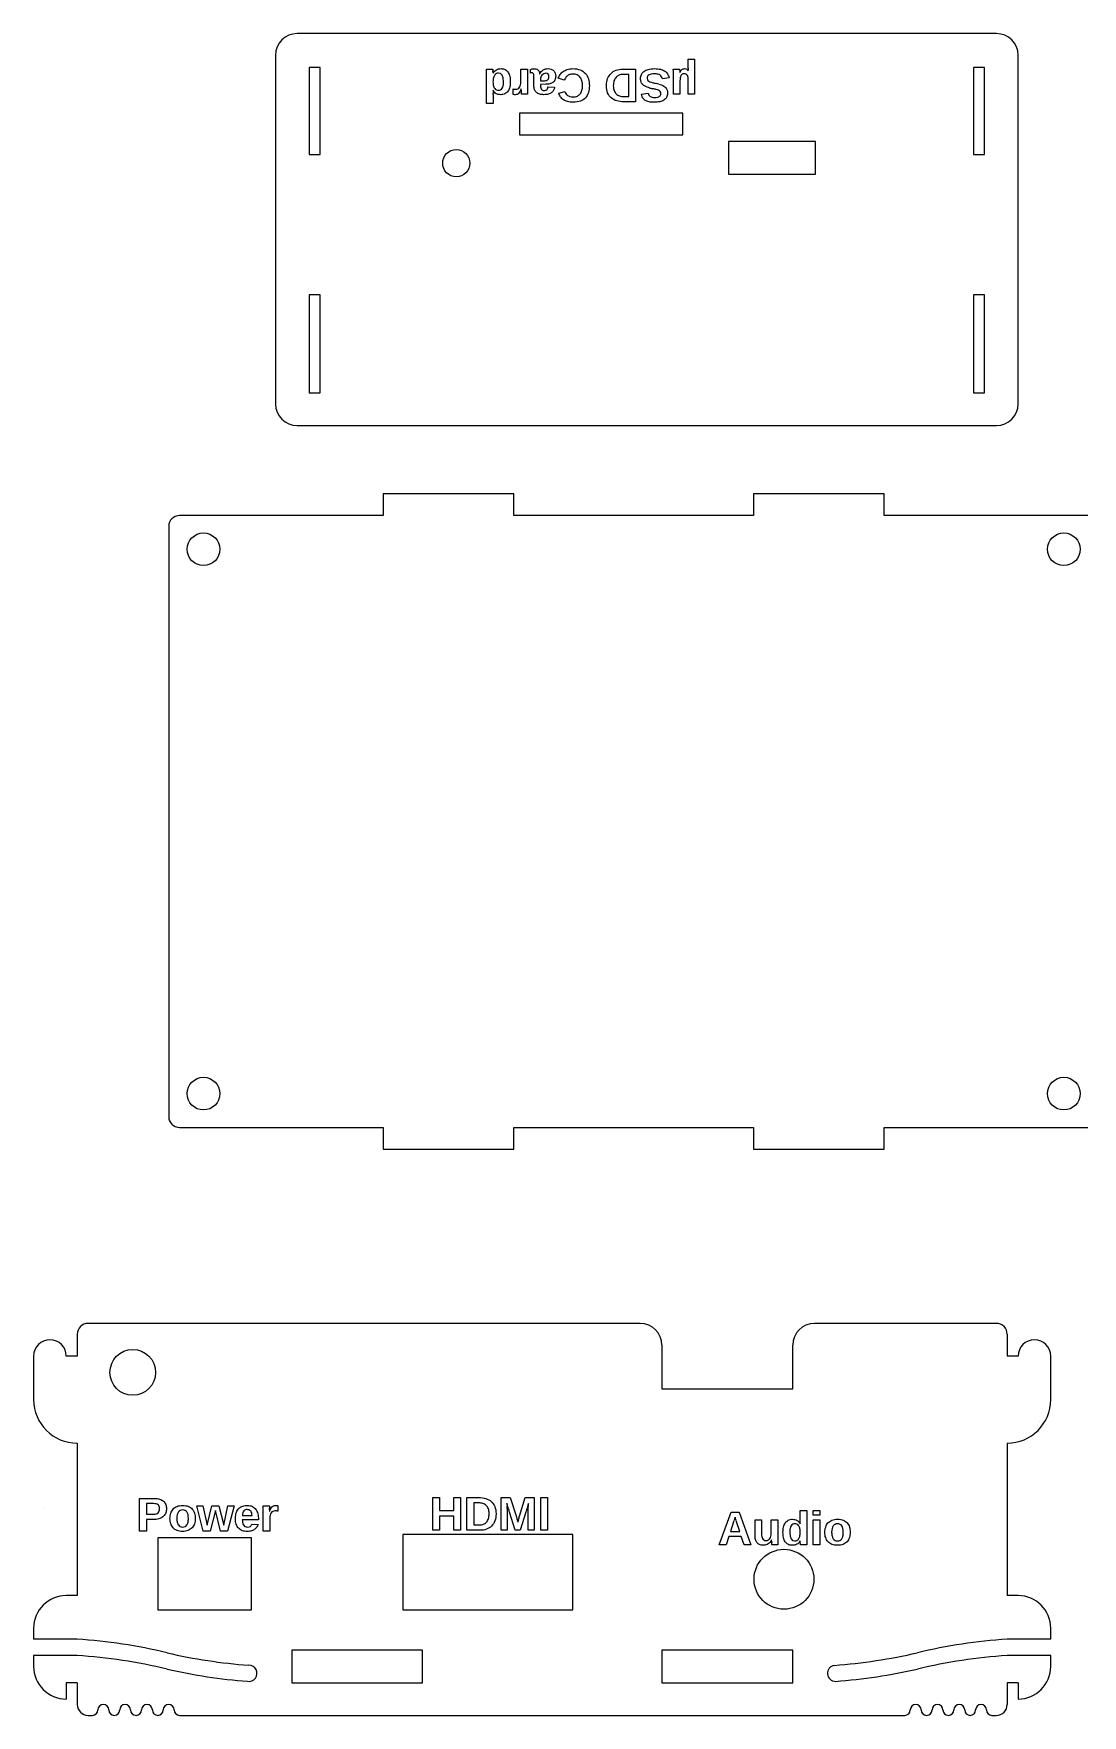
# Model space of a CAD drawing. Header units: millimetres. Extents: x -12 to 182, y -19 to 135.
# Drawn here: x -12 to 84.3, y -19 to 135.5 of the extents above; entities that cross this region are included whole.
import ezdxf

# ---------------------------------------------------------------- set-up
doc = ezdxf.new("R2010")
doc.units = ezdxf.units.MM
doc.layers.get('0').update_dxf_attribs({"true_color": 0xffffff})
doc.layers.add('connector cutout', color=1, linetype='Continuous', true_color=0xff0000)
doc.layers.add('text', color=2, linetype='Continuous', true_color=0xffff00)

msp = doc.modelspace()

# ---------------------------------------------------------------- linework, layer by layer
at = {"lineweight": -3}
for p, q in [((76.41, 135.46), (12.21, 135.46)), ((10.21, 133.46), (10.21, 101.46)), ((78.41, 101.46), (78.41, 133.46)), ((14.31, 132.36), (13.31, 132.36)), ((13.31, 132.36), (13.31, 124.36)), ((14.31, 124.36), (14.31, 132.36)), ((75.31, 132.36), (74.31, 132.36)), ((74.31, 132.36), (74.31, 124.36)), ((75.31, 124.36), (75.31, 132.36)), ((13.31, 124.36), (14.31, 124.36)), ((74.31, 124.36), (75.31, 124.36)), ((14.31, 111.46), (13.31, 111.46)), ((13.31, 111.46), (13.31, 102.46)), ((14.31, 102.46), (14.31, 111.46)), ((75.31, 111.46), (74.31, 111.46)), ((74.31, 111.46), (74.31, 102.46)), ((75.31, 102.46), (75.31, 111.46)), ((13.31, 102.46), (14.31, 102.46)), ((74.31, 102.46), (75.31, 102.46)), ((12.21, 99.46), (76.41, 99.46)), ((32.1, 93.2), (20.1, 93.2)), ((20.1, 93.2), (20.1, 91.2)), ((32.1, 91.2), (32.1, 93.2)), ((66.1, 93.2), (54.1, 93.2)), ((54.1, 93.2), (54.1, 91.2)), ((66.1, 91.2), (66.1, 93.2)), ((20.1, 91.2), (1.4, 91.2)), ((54.1, 91.2), (32.1, 91.2)), ((84.8, 91.2), (66.1, 91.2)), ((0.4, 90.2), (0.4, 36)), ((1.4, 35), (20.1, 35)), ((20.1, 35), (20.1, 33)), ((32.1, 35), (54.1, 35)), ((32.1, 33), (32.1, 35)), ((54.1, 35), (54.1, 33)), ((66.1, 35), (84.8, 35)), ((66.1, 33), (66.1, 35)), ((20.1, 33), (32.1, 33)), ((54.1, 33), (66.1, 33)), ((43.7, 17), (-7, 17)), ((76.4, 17), (59.7, 17)), ((-8, 16), (-8, 14)), ((77.4, 16), (77.4, 14)), ((-12, 14), (-12, 10)), ((-8, 14), (-9, 14)), ((45.7, 15), (45.7, 11)), ((57.7, 11), (57.7, 15)), ((78.4, 14), (77.4, 14)), ((81.4, 10), (81.4, 14)), ((45.7, 11), (57.7, 11)), ((-11, 8), (-11, 8)), ((80.4, 8), (80.4, 8)), ((-8, 6), (-8, -8)), ((77.4, 6), (77.4, -8)), ((-11, 0), (-11, 0)), ((-8, -8), (-9, -8)), ((78.4, -8), (77.4, -8)), ((-12, -11), (-12, -12)), ((-8, -12), (-12, -12)), ((81.4, -12), (77.4, -12)), ((81.4, -12), (81.4, -11)), ((-8, -13.5), (-12, -13.5)), ((-12, -13.5), (-12, -14.5)), ((23.7, -13), (11.7, -13)), ((11.7, -13), (11.7, -16)), ((23.7, -16), (23.7, -13)), ((57.7, -13), (45.7, -13)), ((45.7, -13), (45.7, -16)), ((57.7, -16), (57.7, -13)), ((81.4, -13.5), (77.4, -13.5)), ((81.4, -14.5), (81.4, -13.5)), ((-11, -16), (-11, -16)), ((-9, -16), (-9, -17.5)), ((-8, -16), (-9, -16)), ((-8, -16), (-8, -18)), ((11.7, -16), (23.7, -16)), ((45.7, -16), (57.7, -16)), ((78.4, -16), (77.4, -16)), ((77.4, -16), (77.4, -18)), ((78.4, -16), (78.4, -17.5)), ((-7, -19), (-6.6, -19)), ((76, -19), (76.4, -19)), ((77.4, -19), (77.4, -19))]:
    msp.add_line(p, q, dxfattribs=at)
msp.add_line((1.4, -19), (68, -19))
msp.add_circle((-2.9, 12.5), 2.1)
for centre, radius, start, end in [((12.21, 133.46), 2, 90, 180), ((76.41, 133.46), 2, 0, 90), ((12.21, 101.46), 2, 180, 270), ((76.41, 101.46), 2, 270, 0), ((1.4, 90.2), 1, 90, 180), ((1.4, 36), 1, 180, 270), ((-7, 16), 1, 90, 180), ((76.4, 16), 1, 0, 90), ((79.9, 14), 1.5, 0, 180), ((77.4, 10), 4, 270, 0), ((-9, -11), 3, 90, 180), ((78.4, -11), 3, 0, 90), ((-11.34, -61.89), 50, 76.5979, 86.1708), ((80.74, -61.89), 50, 93.8292, 103.4021), ((-11.34, -63.39), 50, 76.5979, 86.1708), ((11.53, 35.46), 50, 256.9645, 265.6752), ((57.87, 35.46), 50, 274.1965, 283.0348), ((80.74, -63.39), 50, 93.8292, 103.4021), ((-9, -14.5), 3, 180, 270), ((11.42, 33.99), 50, 257.0936, 265.6751), ((7.76, -15.14), 0.742, 261.3844, 90.0951), ((61.64, -15.14), 0.742, 98.5192, 270), ((57.98, 33.99), 50, 274.1979, 282.9071), ((78.4, -14.5), 3, 270, 0), ((-7, -18), 1, 180, 270), ((76.4, -18), 1, 270, 0)]:
    msp.add_arc(centre, radius, start, end, dxfattribs=at)
for centre, radius, start, end in [((43.7, 15), 2, 0, 90), ((59.7, 15), 2, 90, 180), ((-10.5, 14), 1.5, 0, 180), ((-8, 10), 4, 180, 270), ((-6.6, -18.5), 0.5, 270, 0), ((-5.6, -18.5), 0.5, 0, 180), ((-4.6, -18.5), 0.5, 180, 0), ((-3.6, -18.5), 0.5, 0, 180), ((-2.6, -18.5), 0.5, 180, 0), ((-1.6, -18.5), 0.5, 0, 180), ((-0.6, -18.5), 0.5, 180, 0), ((0.4, -18.5), 0.5, 0, 180), ((1.4, -18.5), 0.5, 180, 270), ((68, -18.5), 0.5, 270, 0), ((69, -18.5), 0.5, 0, 180), ((70, -18.5), 0.5, 180, 0), ((71, -18.5), 0.5, 0, 180), ((72, -18.5), 0.5, 180, 0), ((73, -18.5), 0.5, 0, 180), ((74, -18.5), 0.5, 180, 0), ((75, -18.5), 0.5, 0, 180), ((76, -18.5), 0.5, 180, 270)]:
    msp.add_arc(centre, radius, start, end)
at = {"layer": 'connector cutout'}
for p, q in [((47.61, 128.16), (32.61, 128.16)), ((32.61, 128.16), (32.61, 126.16)), ((47.61, 126.16), (47.61, 128.16)), ((32.61, 126.16), (47.61, 126.16)), ((59.81, 125.56), (51.81, 125.56)), ((51.81, 125.56), (51.81, 122.56)), ((59.81, 122.56), (59.81, 125.56)), ((51.81, 122.56), (59.81, 122.56)), ((8, -2.7), (-0.6, -2.7)), ((-0.6, -2.7), (-0.6, -9.3)), ((8, -9.3), (8, -2.7)), ((37.5, -2.4), (21.9, -2.4)), ((21.9, -2.4), (21.9, -9.3)), ((37.5, -9.3), (37.5, -2.4)), ((-0.6, -9.3), (8, -9.3)), ((21.9, -9.3), (37.5, -9.3))]:
    msp.add_line(p, q, dxfattribs=at)
for centre, radius in [((26.81, 123.56), 1.25), ((3.6, 88.1), 1.5), ((82.6, 88.1), 1.5), ((3.6, 38.1), 1.5), ((82.6, 38.1), 1.5), ((56.9, -6.5), 2.75)]:
    msp.add_circle(centre, radius, dxfattribs=at)
at = {"layer": 'text'}
for p, q in [((48.11, 132.29), (48.11, 133.1)), ((48.11, 133.1), (48.7, 133.1)), ((48.7, 133.1), (48.7, 129.89)), ((29.58, 132.19), (30.15, 132.19)), ((29.59, 129.03), (29.59, 131.69)), ((30.19, 131.82), (30.19, 131.82)), ((32.75, 131.06), (32.75, 132.19)), ((32.75, 132.19), (33.35, 132.19)), ((33.35, 132.19), (33.35, 130.43)), ((33.62, 131.84), (33.62, 132.16)), ((33.94, 130.67), (33.94, 131.51)), ((34.46, 131.78), (34.48, 131.78)), ((36.73, 131.17), (36.18, 131.38)), ((42.06, 132.19), (43.27, 132.19)), ((42.64, 131.71), (42.11, 131.71)), ((42.64, 129.68), (42.64, 131.71)), ((43.27, 132.19), (43.27, 129.19)), ((46.35, 131.41), (45.74, 131.31)), ((46.74, 132.19), (47.31, 132.19)), ((46.76, 129.89), (46.76, 131.68)), ((47.34, 131.89), (47.34, 131.89)), ((48.11, 132.05), (48.11, 132.05)), ((30.19, 130.25), (30.19, 130.25)), ((30.19, 129.88), (30.19, 129.03)), ((32.02, 129.88), (32.02, 130.38)), ((32.77, 130.38), (32.76, 130.38)), ((33.36, 129.89), (32.79, 129.89)), ((34.54, 131.24), (34.54, 131.13)), ((34.54, 131.13), (34.85, 131.13)), ((35.04, 130.81), (34.54, 130.8)), ((34.54, 130.8), (34.54, 130.68)), ((35.22, 130.56), (35.84, 130.53)), ((36.22, 129.98), (36.77, 130.14)), ((43.81, 129.9), (44.42, 129.98)), ((47.35, 129.89), (46.76, 129.89)), ((47.35, 131.12), (47.35, 129.89)), ((48.11, 129.89), (48.11, 131.18)), ((48.7, 129.89), (48.11, 129.89)), ((30.19, 129.03), (29.59, 129.03)), ((43.27, 129.19), (42.18, 129.19)), ((42.2, 129.68), (42.64, 129.68)), ((-2.27, -2.07), (-2.27, 0.93)), ((-2.27, 0.93), (-0.92, 0.93)), ((-0.99, 0.45), (-1.64, 0.45)), ((-1.64, 0.45), (-1.64, -0.53)), ((3.58, -2.07), (2.98, 0.24)), ((2.98, 0.24), (3.55, 0.24)), ((3.55, 0.24), (3.92, -1.52)), ((3.92, -1.52), (4.37, 0.24)), ((4.37, 0.24), (5.01, 0.24)), ((5.01, 0.24), (5.45, -1.52)), ((5.45, -1.52), (5.84, 0.24)), ((6.4, 0.24), (5.79, -2.07)), ((5.84, 0.24), (6.4, 0.24)), ((9.07, 0.24), (9.64, 0.24)), ((10.42, 0.25), (10.42, -0.25)), ((24.65, -2), (24.65, 1)), ((24.65, 1), (25.27, 1)), ((25.27, 1), (25.27, -0.19)), ((26.58, -0.19), (26.58, 1)), ((26.58, 1), (27.21, 1)), ((27.21, 1), (27.21, -2)), ((27.79, -2), (27.79, 1)), ((27.79, 1), (28.87, 1)), ((28.86, 0.51), (28.41, 0.51)), ((28.41, 0.51), (28.41, -1.51)), ((30.93, -2), (30.93, 1)), ((30.93, 1), (31.77, 1)), ((31.77, 1), (32.3, -0.68)), ((32.61, -0.69), (33.14, 1)), ((33.14, 1), (33.97, 1)), ((33.97, 1), (33.97, -2)), ((34.56, -2), (34.56, 1)), ((34.56, 1), (35.18, 1)), ((35.18, 1), (35.18, -2)), ((-1.64, -0.53), (-0.98, -0.53)), ((-0.9, -1.01), (-1.64, -1.01)), ((-1.64, -1.01), (-1.64, -2.07)), ((4.69, -0.19), (4.21, -2.07)), ((5.16, -2.07), (4.69, -0.19)), ((8.64, -1.03), (7.16, -1.03)), ((7.17, -0.65), (8.06, -0.65)), ((8.04, -1.43), (8.61, -1.48)), ((8.64, -1.01), (8.64, -1.03)), ((9.09, -2.07), (9.09, -0.3)), ((9.67, -0.25), (9.68, -0.25)), ((9.69, -0.94), (9.69, -2.07)), ((25.27, -0.19), (26.58, -0.19)), ((26.58, -0.71), (25.27, -0.71)), ((25.27, -0.71), (25.27, -2)), ((26.58, -2), (26.58, -0.71)), ((28.41, -1.51), (28.95, -1.51)), ((31.48, -0.18), (31.48, -2)), ((32.23, -2), (31.69, -0.33)), ((33.21, -0.33), (32.67, -2)), ((33.42, -2), (33.42, -0.18)), ((50.95, -3.34), (52.04, -0.34)), ((52.28, -1.24), (51.98, -2.1)), ((52.04, -0.34), (52.78, -0.34)), ((52.84, -2.1), (52.55, -1.24)), ((52.78, -0.34), (53.87, -3.34)), ((54.25, -2.5), (54.25, -1.04)), ((54.25, -1.04), (54.85, -1.04)), ((54.85, -1.04), (54.85, -2.33)), ((55.74, -2.27), (55.74, -1.04)), ((55.74, -1.04), (56.34, -1.04)), ((56.34, -1.04), (56.34, -2.83)), ((58.39, -1.02), (58.39, -0.18)), ((58.39, -0.18), (58.99, -0.18)), ((58.39, -1.4), (58.39, -1.4)), ((58.99, -0.18), (58.99, -2.84)), ((59.58, -0.62), (59.58, -0.18)), ((59.58, -0.18), (60.18, -0.18)), ((60.18, -0.62), (59.58, -0.62)), ((59.58, -3.34), (59.58, -1.04)), ((59.58, -1.04), (60.18, -1.04)), ((60.18, -0.18), (60.18, -0.62)), ((60.18, -1.04), (60.18, -3.34)), ((-1.64, -2.07), (-2.27, -2.07)), ((4.21, -2.07), (3.58, -2.07)), ((5.79, -2.07), (5.16, -2.07)), ((9.69, -2.07), (9.09, -2.07)), ((25.27, -2), (24.65, -2)), ((27.21, -2), (26.58, -2)), ((29, -2), (27.79, -2)), ((31.48, -2), (30.93, -2)), ((32.67, -2), (32.23, -2)), ((33.97, -2), (33.42, -2)), ((35.18, -2), (34.56, -2)), ((51.84, -2.57), (51.58, -3.34)), ((52.98, -2.57), (51.84, -2.57)), ((51.98, -2.1), (52.84, -2.1)), ((53.25, -3.34), (52.98, -2.57)), ((55.76, -2.88), (55.75, -2.88)), ((58.39, -2.97), (58.38, -2.97)), ((51.58, -3.34), (50.95, -3.34)), ((53.87, -3.34), (53.25, -3.34)), ((56.35, -3.34), (55.78, -3.34)), ((59, -3.34), (58.42, -3.34)), ((60.18, -3.34), (59.58, -3.34))]:
    msp.add_line(p, q, dxfattribs=at)
for centre, radius, start, end in [((27.27, 131.75), 2.92, 3.2884, 5.509), ((29.9, 147.65), 15.93, 283.4983, 283.8521), ((33.94, 131.29), 0.927, 98.5294, 103.8919), ((35.36, 131.68), 11.39, 0.0146, 0.7676), ((54.88, 132.29), 6.77, 179.9947, 180.9953), ((36.43, 130.1), 6.24, 180.0193, 181.0368), ((23.96, 129.87), 6.23, 0.0206, 1.0379), ((32.5, 132.55), 2.22, 257.5268, 260.5807), ((41.81, 130.64), 9.05, 182.3985, 183.3362), ((53.12, 131.29), 20.38, 183.3164, 183.7036), ((47.51, 142.69), 12.57, 256.5921, 257.8947), ((41.67, 115.83), 15.45, 75.9628, 76.9375), ((0.62, -0.51), 9.05, 2.3985, 3.3362), ((70.69, 2.42), 39.28, 182.8355, 183.1901), ((-108.83, -5.38), 140.42, 2.2005, 2.2883), ((22.09, -2.65), 9.87, 15.6779, 16.4761), ((77.63, 12.95), 47.83, 195.6874, 195.8518), ((-12.73, 12.95), 47.83, 344.1482, 344.3126), ((619.21, -156.22), 606.37, 165.02444, 165.05568), ((9.94, -2.42), 2.22, 77.5268, 80.5807), ((107.17, 21.34), 78.53, 195.8515, 195.942), ((116.61, -23.73), 87.11, 164.8935, 165.0386), ((23.42, 1.55), 9.44, 344.1459, 344.7236), ((40.45, -3.1), 8.2, 164.0616, 164.7252), ((43.1, 1.9), 9.7, 341.0973, 342.0328), ((61.72, 1.9), 9.7, 197.9672, 198.9027), ((93.93, -1.28), 38.2, 182.5832, 182.7877)]:
    msp.add_arc(centre, radius, start, end, dxfattribs=at)
for points in [[(29.59, 131.99), (29.58, 132.08), (29.58, 132.15), (29.58, 132.19)], [(29.59, 131.69), (29.59, 131.8), (29.59, 131.9), (29.59, 131.99)], [(30.15, 132.19), (30.16, 132.18), (30.16, 132.16), (30.16, 132.13)], [(30.16, 132.13), (30.17, 132.1), (30.17, 132.07), (30.17, 132.03)], [(30.18, 131.92), (30.19, 131.88), (30.19, 131.85), (30.19, 131.82)], [(30.23, 131.41), (30.2, 131.31), (30.18, 131.18), (30.18, 131.03)], [(30.19, 131.82), (30.26, 131.97), (30.36, 132.08), (30.49, 132.14)], [(30.34, 131.66), (30.29, 131.6), (30.25, 131.52), (30.23, 131.41)], [(30.5, 131.79), (30.44, 131.76), (30.39, 131.72), (30.34, 131.66)], [(30.49, 132.14), (30.61, 132.2), (30.76, 132.24), (30.93, 132.24)], [(30.68, 131.83), (30.62, 131.83), (30.56, 131.82), (30.5, 131.79)], [(31.15, 131.04), (31.15, 131.57), (30.99, 131.83), (30.68, 131.83)], [(30.93, 132.24), (31.08, 132.24), (31.2, 132.21), (31.31, 132.15)], [(31.31, 132.15), (31.41, 132.09), (31.5, 132), (31.57, 131.9)], [(31.57, 131.9), (31.64, 131.79), (31.69, 131.67), (31.72, 131.52)], [(31.72, 131.52), (31.76, 131.37), (31.77, 131.22), (31.77, 131.04)], [(33.75, 131.85), (33.71, 131.85), (33.66, 131.85), (33.62, 131.84)], [(33.85, 131.83), (33.82, 131.85), (33.79, 131.85), (33.75, 131.85)], [(33.8, 132.2), (33.83, 132.21), (33.86, 132.21), (33.89, 132.22)], [(33.91, 131.77), (33.89, 131.79), (33.87, 131.82), (33.85, 131.83)], [(33.89, 132.22), (33.92, 132.22), (33.96, 132.22), (34, 132.22)], [(33.93, 131.66), (33.93, 131.7), (33.92, 131.74), (33.91, 131.77)], [(33.94, 131.51), (33.94, 131.57), (33.94, 131.62), (33.93, 131.66)], [(34, 132.22), (34.15, 132.22), (34.26, 132.18), (34.34, 132.11)], [(34.34, 132.11), (34.41, 132.04), (34.45, 131.93), (34.46, 131.78)], [(34.48, 131.78), (34.56, 131.93), (34.66, 132.04), (34.78, 132.12)], [(34.58, 131.46), (34.55, 131.39), (34.54, 131.32), (34.54, 131.24)], [(34.68, 131.64), (34.63, 131.59), (34.6, 131.53), (34.58, 131.46)], [(34.84, 131.77), (34.77, 131.74), (34.72, 131.69), (34.68, 131.64)], [(34.78, 132.12), (34.91, 132.2), (35.06, 132.24), (35.24, 132.24)], [(35.04, 131.82), (34.97, 131.82), (34.9, 131.8), (34.84, 131.77)], [(35.24, 131.74), (35.19, 131.79), (35.13, 131.82), (35.04, 131.82)], [(35.18, 131.2), (35.22, 131.22), (35.26, 131.26), (35.28, 131.3)], [(35.24, 132.24), (35.35, 132.24), (35.44, 132.22), (35.53, 132.19)], [(35.32, 131.5), (35.32, 131.61), (35.3, 131.69), (35.24, 131.74)], [(35.28, 131.3), (35.31, 131.35), (35.32, 131.42), (35.32, 131.5)], [(35.53, 132.19), (35.62, 132.16), (35.69, 132.12), (35.75, 132.06)], [(35.75, 132.06), (35.82, 132), (35.86, 131.93), (35.9, 131.84)], [(35.94, 131.54), (35.94, 131.41), (35.92, 131.29), (35.87, 131.2)], [(35.9, 131.84), (35.93, 131.75), (35.94, 131.65), (35.94, 131.54)], [(36.18, 131.38), (36.23, 131.49), (36.28, 131.59), (36.35, 131.7)], [(36.35, 131.7), (36.43, 131.8), (36.51, 131.89), (36.62, 131.97)], [(36.62, 131.97), (36.73, 132.05), (36.85, 132.11), (37, 132.16)], [(36.83, 131.38), (36.79, 131.31), (36.76, 131.24), (36.73, 131.17)], [(36.99, 131.56), (36.93, 131.51), (36.87, 131.45), (36.83, 131.38)], [(37.21, 131.69), (37.13, 131.66), (37.05, 131.62), (36.99, 131.56)], [(37, 132.16), (37.15, 132.21), (37.32, 132.24), (37.52, 132.24)], [(37.52, 131.74), (37.4, 131.74), (37.3, 131.73), (37.21, 131.69)], [(37.52, 132.24), (37.78, 132.24), (38, 132.2), (38.19, 132.12)], [(37.92, 131.66), (37.81, 131.72), (37.68, 131.74), (37.52, 131.74)], [(38.19, 131.44), (38.12, 131.54), (38.03, 131.61), (37.92, 131.66)], [(38.19, 132.12), (38.38, 132.04), (38.54, 131.94), (38.67, 131.8)], [(38.35, 131.11), (38.32, 131.24), (38.27, 131.35), (38.19, 131.44)], [(38.67, 131.8), (38.79, 131.66), (38.88, 131.49), (38.94, 131.3)], [(38.94, 131.3), (39, 131.11), (39.03, 130.91), (39.03, 130.68)], [(40.59, 130.67), (40.59, 130.92), (40.63, 131.14), (40.71, 131.33)], [(40.71, 131.33), (40.78, 131.52), (40.89, 131.68), (41.02, 131.81)], [(41.02, 131.81), (41.15, 131.93), (41.3, 132.03), (41.48, 132.1)], [(41.48, 131.45), (41.4, 131.36), (41.34, 131.25), (41.29, 131.12)], [(41.48, 132.1), (41.66, 132.16), (41.85, 132.19), (42.06, 132.19)], [(41.76, 131.64), (41.65, 131.6), (41.56, 131.53), (41.48, 131.45)], [(42.11, 131.71), (41.98, 131.71), (41.87, 131.69), (41.76, 131.64)], [(43.73, 131.33), (43.73, 131.47), (43.76, 131.59), (43.81, 131.7)], [(43.78, 131.03), (43.75, 131.11), (43.73, 131.21), (43.73, 131.33)], [(43.81, 131.7), (43.86, 131.81), (43.93, 131.91), (44.04, 131.99)], [(44.04, 131.99), (44.14, 132.07), (44.28, 132.13), (44.44, 132.17)], [(44.51, 131.67), (44.4, 131.6), (44.34, 131.5), (44.34, 131.37)], [(44.34, 131.37), (44.34, 131.28), (44.37, 131.22), (44.41, 131.16)], [(44.44, 132.17), (44.6, 132.22), (44.8, 132.24), (45.02, 132.24)], [(45, 131.77), (44.79, 131.77), (44.63, 131.73), (44.51, 131.67)], [(45.31, 131.73), (45.23, 131.76), (45.12, 131.77), (45, 131.77)], [(45.02, 132.24), (45.22, 132.24), (45.39, 132.22), (45.55, 132.18)], [(45.53, 131.64), (45.47, 131.68), (45.4, 131.71), (45.31, 131.73)], [(45.66, 131.5), (45.63, 131.55), (45.59, 131.6), (45.53, 131.64)], [(45.55, 132.18), (45.7, 132.15), (45.83, 132.1), (45.94, 132.03)], [(45.74, 131.31), (45.72, 131.38), (45.7, 131.44), (45.66, 131.5)], [(45.94, 132.03), (46.04, 131.96), (46.13, 131.87), (46.2, 131.77)], [(46.2, 131.77), (46.27, 131.66), (46.32, 131.55), (46.35, 131.41)], [(46.74, 132.11), (46.74, 132.15), (46.74, 132.17), (46.74, 132.19)], [(46.75, 131.98), (46.75, 132.03), (46.75, 132.07), (46.74, 132.11)], [(46.76, 131.83), (46.75, 131.88), (46.75, 131.93), (46.75, 131.98)], [(47.31, 132.19), (47.31, 132.16), (47.32, 132.12), (47.33, 132.06)], [(47.33, 132.06), (47.33, 132.01), (47.34, 131.95), (47.34, 131.89)], [(47.34, 131.89), (47.37, 131.96), (47.4, 132.01), (47.43, 132.06)], [(47.37, 131.39), (47.36, 131.31), (47.35, 131.22), (47.35, 131.12)], [(47.44, 131.6), (47.41, 131.54), (47.39, 131.47), (47.37, 131.39)], [(47.43, 132.06), (47.46, 132.11), (47.49, 132.14), (47.53, 132.17)], [(47.55, 131.74), (47.51, 131.7), (47.47, 131.66), (47.44, 131.6)], [(47.53, 132.17), (47.56, 132.19), (47.6, 132.21), (47.64, 132.22)], [(47.73, 131.78), (47.66, 131.78), (47.6, 131.77), (47.55, 131.74)], [(47.64, 132.22), (47.68, 132.23), (47.73, 132.24), (47.77, 132.24)], [(47.92, 131.74), (47.87, 131.77), (47.81, 131.78), (47.73, 131.78)], [(47.77, 132.24), (47.85, 132.24), (47.91, 132.22), (47.97, 132.19)], [(48.03, 131.62), (48, 131.67), (47.96, 131.71), (47.92, 131.74)], [(47.97, 132.19), (48.03, 132.15), (48.07, 132.1), (48.11, 132.05)], [(48.09, 131.43), (48.08, 131.5), (48.06, 131.56), (48.03, 131.62)], [(48.11, 131.18), (48.11, 131.27), (48.1, 131.35), (48.09, 131.43)], [(48.11, 132.05), (48.11, 132.09), (48.11, 132.13), (48.11, 132.17)], [(30.18, 131.03), (30.18, 130.88), (30.2, 130.75), (30.22, 130.65)], [(30.31, 130.07), (30.27, 130.12), (30.22, 130.18), (30.19, 130.25)], [(30.19, 130.25), (30.19, 130.24), (30.19, 130.22), (30.19, 130.19)], [(30.19, 130.19), (30.19, 130.16), (30.19, 130.13), (30.19, 130.1)], [(30.22, 130.65), (30.25, 130.55), (30.29, 130.47), (30.34, 130.41)], [(30.48, 129.94), (30.42, 129.98), (30.36, 130.02), (30.31, 130.07)], [(30.34, 130.41), (30.38, 130.35), (30.44, 130.31), (30.49, 130.29)], [(30.67, 129.87), (30.6, 129.89), (30.54, 129.91), (30.48, 129.94)], [(30.49, 130.29), (30.55, 130.27), (30.61, 130.25), (30.67, 130.25)], [(30.67, 130.25), (30.75, 130.25), (30.82, 130.27), (30.88, 130.3)], [(30.89, 129.85), (30.81, 129.85), (30.74, 129.86), (30.67, 129.87)], [(30.88, 130.3), (30.94, 130.33), (30.99, 130.38), (31.03, 130.44)], [(31.28, 129.94), (31.17, 129.88), (31.04, 129.85), (30.89, 129.85)], [(31.03, 130.44), (31.07, 130.5), (31.1, 130.59), (31.12, 130.68)], [(31.12, 130.68), (31.14, 130.78), (31.15, 130.9), (31.15, 131.04)], [(31.56, 130.19), (31.49, 130.08), (31.4, 130), (31.28, 129.94)], [(31.72, 130.56), (31.69, 130.42), (31.63, 130.29), (31.56, 130.19)], [(31.77, 131.04), (31.77, 130.87), (31.76, 130.71), (31.72, 130.56)], [(32.1, 129.86), (32.07, 129.86), (32.04, 129.87), (32.02, 129.88)], [(32.21, 129.85), (32.17, 129.85), (32.14, 129.85), (32.1, 129.86)], [(32.14, 130.36), (32.18, 130.35), (32.22, 130.35), (32.28, 130.35)], [(32.42, 129.88), (32.36, 129.86), (32.29, 129.85), (32.21, 129.85)], [(32.28, 130.35), (32.43, 130.35), (32.54, 130.41), (32.62, 130.53)], [(32.56, 129.99), (32.52, 129.94), (32.47, 129.91), (32.42, 129.88)], [(32.67, 130.16), (32.64, 130.09), (32.6, 130.04), (32.56, 129.99)], [(32.62, 130.53), (32.71, 130.65), (32.75, 130.83), (32.75, 131.06)], [(32.76, 130.38), (32.73, 130.3), (32.7, 130.22), (32.67, 130.16)], [(32.77, 130.26), (32.77, 130.31), (32.77, 130.35), (32.77, 130.38)], [(32.79, 129.89), (32.79, 129.91), (32.79, 129.94), (32.79, 129.98)], [(33.35, 130.43), (33.35, 130.38), (33.35, 130.33), (33.35, 130.27)], [(33.35, 130.27), (33.35, 130.22), (33.35, 130.17), (33.35, 130.12)], [(33.35, 130.12), (33.36, 130.06), (33.36, 130.02), (33.36, 129.98)], [(33.36, 129.98), (33.36, 129.94), (33.36, 129.91), (33.36, 129.89)], [(34, 130.32), (33.96, 130.42), (33.94, 130.54), (33.94, 130.67)], [(34.18, 130.06), (34.1, 130.13), (34.04, 130.22), (34, 130.32)], [(34.47, 129.9), (34.35, 129.94), (34.26, 129.99), (34.18, 130.06)], [(34.85, 129.85), (34.71, 129.85), (34.58, 129.87), (34.47, 129.9)], [(34.54, 130.68), (34.54, 130.6), (34.55, 130.53), (34.56, 130.47)], [(34.56, 130.47), (34.58, 130.41), (34.6, 130.37), (34.63, 130.33)], [(34.63, 130.33), (34.65, 130.3), (34.69, 130.27), (34.73, 130.26)], [(34.73, 130.26), (34.77, 130.24), (34.82, 130.24), (34.88, 130.24)], [(34.85, 131.13), (34.91, 131.13), (34.97, 131.14), (35.03, 131.15)], [(35.26, 129.9), (35.15, 129.86), (35.01, 129.85), (34.85, 129.85)], [(34.88, 130.24), (34.93, 130.24), (34.97, 130.24), (35.01, 130.25)], [(35.01, 130.25), (35.05, 130.26), (35.08, 130.28), (35.11, 130.3)], [(35.03, 131.15), (35.09, 131.16), (35.14, 131.17), (35.18, 131.2)], [(35.39, 130.85), (35.28, 130.82), (35.16, 130.81), (35.04, 130.81)], [(35.11, 130.3), (35.14, 130.33), (35.16, 130.36), (35.18, 130.4)], [(35.18, 130.4), (35.2, 130.44), (35.21, 130.5), (35.22, 130.56)], [(35.56, 130.04), (35.48, 129.98), (35.38, 129.93), (35.26, 129.9)], [(35.68, 130.97), (35.6, 130.92), (35.5, 130.87), (35.39, 130.85)], [(35.75, 130.26), (35.7, 130.17), (35.64, 130.1), (35.56, 130.04)], [(35.87, 131.2), (35.83, 131.11), (35.76, 131.03), (35.68, 130.97)], [(35.84, 130.53), (35.82, 130.43), (35.79, 130.34), (35.75, 130.26)], [(36.39, 129.65), (36.31, 129.75), (36.26, 129.86), (36.22, 129.98)], [(36.77, 130.14), (36.79, 130.07), (36.82, 130.01), (36.87, 129.95)], [(36.87, 129.95), (36.91, 129.89), (36.96, 129.84), (37.02, 129.79)], [(37.02, 129.79), (37.09, 129.75), (37.16, 129.71), (37.24, 129.68)], [(37.93, 129.72), (38.03, 129.77), (38.12, 129.84), (38.2, 129.93)], [(38.2, 129.93), (38.27, 130.02), (38.32, 130.13), (38.35, 130.25)], [(38.4, 130.68), (38.4, 130.84), (38.38, 130.98), (38.35, 131.11)], [(38.35, 130.25), (38.38, 130.38), (38.4, 130.52), (38.4, 130.68)], [(38.94, 130.05), (38.88, 129.86), (38.79, 129.7), (38.67, 129.56)], [(39.03, 130.68), (39.03, 130.45), (39, 130.23), (38.94, 130.05)], [(40.71, 130.01), (40.63, 130.2), (40.59, 130.42), (40.59, 130.67)], [(41.04, 129.55), (40.9, 129.67), (40.79, 129.82), (40.71, 130.01)], [(41.29, 131.12), (41.25, 130.99), (41.23, 130.84), (41.23, 130.67)], [(41.23, 130.67), (41.23, 130.5), (41.25, 130.35), (41.3, 130.22)], [(41.3, 130.22), (41.35, 130.1), (41.41, 130), (41.5, 129.92)], [(41.5, 129.92), (41.58, 129.83), (41.68, 129.78), (41.8, 129.74)], [(43.9, 130.81), (43.85, 130.87), (43.81, 130.94), (43.78, 131.03)], [(43.93, 129.57), (43.88, 129.66), (43.84, 129.77), (43.81, 129.9)], [(44.09, 130.65), (44.02, 130.69), (43.96, 130.75), (43.9, 130.81)], [(44.33, 130.54), (44.24, 130.57), (44.17, 130.61), (44.09, 130.65)], [(44.59, 130.46), (44.5, 130.49), (44.41, 130.51), (44.33, 130.54)], [(44.41, 131.16), (44.46, 131.11), (44.52, 131.07), (44.59, 131.03)], [(44.42, 129.98), (44.45, 129.85), (44.52, 129.76), (44.61, 129.69)], [(44.59, 131.03), (44.67, 131), (44.76, 130.97), (44.85, 130.95)], [(44.85, 130.95), (44.95, 130.93), (45.05, 130.9), (45.16, 130.88)], [(45.16, 130.33), (45.07, 130.36), (44.98, 130.38), (44.87, 130.4)], [(45.39, 130.25), (45.33, 130.29), (45.25, 130.31), (45.16, 130.33)], [(45.54, 130.13), (45.51, 130.18), (45.46, 130.22), (45.39, 130.25)], [(45.42, 130.82), (45.5, 130.8), (45.58, 130.77), (45.66, 130.74)], [(45.47, 129.7), (45.52, 129.73), (45.55, 129.77), (45.57, 129.81)], [(45.59, 129.95), (45.59, 130.03), (45.58, 130.09), (45.54, 130.13)], [(45.57, 129.81), (45.59, 129.86), (45.59, 129.9), (45.59, 129.95)], [(45.66, 130.74), (45.74, 130.71), (45.81, 130.68), (45.88, 130.64)], [(45.88, 130.64), (45.94, 130.6), (46, 130.55), (46.05, 130.49)], [(46.05, 130.49), (46.1, 130.43), (46.14, 130.35), (46.16, 130.27)], [(46.21, 129.99), (46.21, 129.84), (46.18, 129.71), (46.12, 129.6)], [(46.16, 130.27), (46.19, 130.19), (46.21, 130.1), (46.21, 129.99)], [(36.65, 129.38), (36.54, 129.46), (36.46, 129.55), (36.39, 129.65)], [(37.03, 129.21), (36.89, 129.25), (36.76, 129.31), (36.65, 129.38)], [(37.55, 129.15), (37.35, 129.15), (37.18, 129.17), (37.03, 129.21)], [(37.24, 129.68), (37.33, 129.66), (37.43, 129.64), (37.53, 129.64)], [(37.53, 129.64), (37.69, 129.64), (37.82, 129.67), (37.93, 129.72)], [(38.21, 129.26), (38.02, 129.19), (37.8, 129.15), (37.55, 129.15)], [(38.67, 129.56), (38.55, 129.43), (38.39, 129.33), (38.21, 129.26)], [(41.54, 129.28), (41.35, 129.34), (41.18, 129.43), (41.04, 129.55)], [(42.18, 129.19), (41.95, 129.19), (41.74, 129.22), (41.54, 129.28)], [(41.8, 129.74), (41.92, 129.7), (42.05, 129.68), (42.2, 129.68)], [(44.16, 129.33), (44.06, 129.4), (43.99, 129.48), (43.93, 129.57)], [(44.51, 129.2), (44.37, 129.23), (44.25, 129.27), (44.16, 129.33)], [(45.01, 129.15), (44.82, 129.15), (44.65, 129.16), (44.51, 129.2)], [(44.61, 129.69), (44.71, 129.63), (44.84, 129.59), (45.02, 129.59)], [(45.49, 129.2), (45.34, 129.17), (45.18, 129.15), (45.01, 129.15)], [(45.02, 129.59), (45.13, 129.59), (45.23, 129.6), (45.3, 129.62)], [(45.3, 129.62), (45.37, 129.64), (45.43, 129.67), (45.47, 129.7)], [(45.87, 129.34), (45.76, 129.28), (45.64, 129.23), (45.49, 129.2)], [(46.12, 129.6), (46.06, 129.5), (45.97, 129.41), (45.87, 129.34)], [(-0.58, 0.33), (-0.67, 0.41), (-0.81, 0.45), (-0.99, 0.45)], [(-0.92, 0.93), (-0.73, 0.93), (-0.57, 0.91), (-0.43, 0.86)], [(-0.44, -0.03), (-0.44, 0.13), (-0.48, 0.25), (-0.58, 0.33)], [(-0.43, 0.86), (-0.29, 0.82), (-0.17, 0.75), (-0.08, 0.67)], [(-0.08, 0.67), (0.02, 0.59), (0.08, 0.49), (0.13, 0.37)], [(0.13, 0.37), (0.17, 0.25), (0.2, 0.12), (0.2, -0.02)], [(0.8, -0.06), (0.9, 0.05), (1.02, 0.13), (1.17, 0.19)], [(1.17, 0.19), (1.31, 0.25), (1.49, 0.28), (1.68, 0.28)], [(1.68, 0.28), (1.89, 0.28), (2.07, 0.25), (2.21, 0.19)], [(2.21, 0.19), (2.36, 0.13), (2.48, 0.05), (2.57, -0.06)], [(6.62, -0.35), (6.68, -0.2), (6.76, -0.08), (6.86, 0.02)], [(6.86, 0.02), (6.96, 0.11), (7.08, 0.18), (7.21, 0.22)], [(7.21, 0.22), (7.34, 0.26), (7.48, 0.28), (7.62, 0.28)], [(7.62, 0.28), (7.8, 0.28), (7.96, 0.25), (8.09, 0.19)], [(8.09, 0.19), (8.21, 0.12), (8.32, 0.03), (8.4, -0.08)], [(9.08, 0.15), (9.08, 0.19), (9.07, 0.22), (9.07, 0.24)], [(9.08, 0.01), (9.08, 0.06), (9.08, 0.11), (9.08, 0.15)], [(9.09, -0.15), (9.09, -0.09), (9.09, -0.04), (9.08, 0.01)], [(9.64, 0.24), (9.65, 0.22), (9.65, 0.19), (9.65, 0.15)], [(9.65, 0.15), (9.65, 0.11), (9.66, 0.06), (9.66, 0.01)], [(9.77, -0.03), (9.8, 0.04), (9.83, 0.09), (9.87, 0.14)], [(9.87, 0.14), (9.91, 0.18), (9.96, 0.22), (10.02, 0.24)], [(10.02, 0.24), (10.08, 0.27), (10.15, 0.28), (10.23, 0.28)], [(10.23, 0.28), (10.27, 0.28), (10.3, 0.28), (10.34, 0.27)], [(10.34, 0.27), (10.37, 0.27), (10.4, 0.26), (10.42, 0.25)], [(29.25, 0.46), (29.13, 0.5), (29, 0.51), (28.86, 0.51)], [(28.87, 1), (29.1, 1), (29.32, 0.97), (29.51, 0.91)], [(29.56, 0.28), (29.47, 0.36), (29.37, 0.42), (29.25, 0.46)], [(29.51, 0.91), (29.71, 0.85), (29.88, 0.77), (30.02, 0.64)], [(29.76, -0.03), (29.71, 0.1), (29.64, 0.2), (29.56, 0.28)], [(30.02, 0.64), (30.16, 0.52), (30.27, 0.37), (30.34, 0.18)], [(30.34, 0.18), (30.42, 0), (30.46, -0.22), (30.46, -0.48)], [(31.55, 0.15), (31.52, 0.25), (31.49, 0.36), (31.46, 0.47)], [(31.48, 0.01), (31.48, -0.06), (31.48, -0.13), (31.48, -0.18)], [(33.35, 0.15), (33.34, 0.11), (33.33, 0.07), (33.32, 0.02)], [(33.42, 0.04), (33.42, 0.12), (33.42, 0.19), (33.43, 0.25)], [(33.42, -0.18), (33.42, -0.11), (33.42, -0.03), (33.42, 0.04)], [(33.43, 0.25), (33.43, 0.33), (33.44, 0.4), (33.44, 0.47)], [(-0.98, -0.53), (-0.88, -0.53), (-0.8, -0.51), (-0.74, -0.49)], [(-0.41, -0.93), (-0.55, -0.98), (-0.71, -1.01), (-0.9, -1.01)], [(-0.74, -0.49), (-0.67, -0.47), (-0.61, -0.43), (-0.57, -0.39)], [(-0.57, -0.39), (-0.52, -0.34), (-0.49, -0.29), (-0.47, -0.23)], [(-0.47, -0.23), (-0.45, -0.17), (-0.44, -0.1), (-0.44, -0.03)], [(-0.07, -0.71), (-0.16, -0.8), (-0.27, -0.87), (-0.41, -0.93)], [(0.13, -0.39), (0.09, -0.51), (0.02, -0.62), (-0.07, -0.71)], [(0.2, -0.02), (0.2, -0.14), (0.17, -0.27), (0.13, -0.39)], [(0.52, -0.91), (0.52, -0.74), (0.54, -0.58), (0.59, -0.44)], [(0.59, -1.4), (0.54, -1.25), (0.52, -1.09), (0.52, -0.91)], [(0.59, -0.44), (0.64, -0.29), (0.71, -0.16), (0.8, -0.06)], [(0.81, -1.78), (0.71, -1.67), (0.64, -1.55), (0.59, -1.4)], [(1.29, -0.32), (1.19, -0.44), (1.15, -0.64), (1.15, -0.91)], [(1.15, -0.91), (1.15, -1.05), (1.16, -1.17), (1.18, -1.27)], [(1.18, -1.27), (1.21, -1.37), (1.24, -1.45), (1.29, -1.51)], [(1.69, -0.13), (1.51, -0.13), (1.38, -0.19), (1.29, -0.32)], [(1.29, -1.51), (1.33, -1.58), (1.39, -1.62), (1.45, -1.65)], [(2.08, -0.32), (1.99, -0.19), (1.86, -0.13), (1.69, -0.13)], [(1.9, -1.65), (1.97, -1.62), (2.02, -1.58), (2.07, -1.51)], [(2.07, -1.51), (2.12, -1.45), (2.15, -1.37), (2.18, -1.27)], [(2.21, -0.91), (2.21, -0.64), (2.17, -0.44), (2.08, -0.32)], [(2.18, -1.27), (2.2, -1.17), (2.21, -1.05), (2.21, -0.91)], [(2.77, -1.4), (2.72, -1.54), (2.64, -1.67), (2.55, -1.77)], [(2.57, -0.06), (2.66, -0.16), (2.73, -0.29), (2.78, -0.43)], [(2.84, -0.91), (2.84, -1.09), (2.82, -1.25), (2.77, -1.4)], [(2.78, -0.43), (2.82, -0.58), (2.84, -0.74), (2.84, -0.91)], [(6.53, -0.9), (6.53, -0.68), (6.56, -0.5), (6.62, -0.35)], [(6.61, -1.43), (6.56, -1.28), (6.53, -1.11), (6.53, -0.9)], [(6.82, -1.81), (6.73, -1.71), (6.66, -1.59), (6.61, -1.43)], [(7.16, -1.03), (7.16, -1.13), (7.17, -1.22), (7.19, -1.3)], [(7.21, -0.4), (7.18, -0.47), (7.17, -0.56), (7.17, -0.65)], [(7.19, -1.3), (7.21, -1.38), (7.23, -1.45), (7.27, -1.51)], [(7.3, -0.23), (7.26, -0.27), (7.23, -0.33), (7.21, -0.4)], [(7.27, -1.51), (7.31, -1.57), (7.36, -1.62), (7.42, -1.66)], [(7.44, -0.13), (7.39, -0.15), (7.34, -0.18), (7.3, -0.23)], [(7.61, -0.1), (7.55, -0.1), (7.49, -0.11), (7.44, -0.13)], [(7.93, -0.24), (7.85, -0.14), (7.74, -0.1), (7.61, -0.1)], [(7.9, -1.64), (7.97, -1.6), (8.01, -1.53), (8.04, -1.43)], [(8.06, -0.65), (8.05, -0.47), (8.01, -0.33), (7.93, -0.24)], [(8.4, -0.08), (8.48, -0.19), (8.54, -0.33), (8.58, -0.49)], [(8.61, -1.48), (8.58, -1.55), (8.54, -1.62), (8.5, -1.69)], [(8.58, -0.49), (8.62, -0.65), (8.64, -0.82), (8.64, -1.01)], [(9.09, -0.3), (9.09, -0.25), (9.09, -0.2), (9.09, -0.15)], [(9.67, -0.14), (9.67, -0.18), (9.67, -0.22), (9.67, -0.25)], [(9.68, -0.25), (9.71, -0.17), (9.74, -0.1), (9.77, -0.03)], [(9.81, -0.4), (9.73, -0.52), (9.69, -0.7), (9.69, -0.94)], [(10.16, -0.22), (10.01, -0.22), (9.89, -0.28), (9.81, -0.4)], [(10.3, -0.23), (10.26, -0.22), (10.21, -0.22), (10.16, -0.22)], [(28.95, -1.51), (29.07, -1.51), (29.19, -1.49), (29.3, -1.45)], [(29.3, -1.45), (29.4, -1.4), (29.5, -1.34), (29.58, -1.25)], [(29.58, -1.25), (29.65, -1.16), (29.72, -1.06), (29.76, -0.93)], [(29.83, -0.48), (29.83, -0.3), (29.8, -0.15), (29.76, -0.03)], [(29.76, -0.93), (29.81, -0.8), (29.83, -0.65), (29.83, -0.48)], [(30.35, -1.14), (30.27, -1.33), (30.17, -1.48), (30.04, -1.61)], [(30.46, -0.48), (30.46, -0.73), (30.42, -0.95), (30.35, -1.14)], [(31.69, -0.33), (31.68, -0.3), (31.67, -0.27), (31.66, -0.23)], [(32.3, -0.68), (32.32, -0.72), (32.33, -0.78), (32.35, -0.84)], [(32.35, -0.84), (32.37, -0.9), (32.38, -0.97), (32.4, -1.03)], [(32.4, -1.03), (32.41, -1.09), (32.43, -1.17), (32.45, -1.24)], [(32.56, -0.85), (32.57, -0.82), (32.58, -0.79), (32.59, -0.76)], [(32.59, -0.76), (32.6, -0.73), (32.6, -0.71), (32.61, -0.69)], [(33.24, -0.23), (33.23, -0.27), (33.22, -0.3), (33.21, -0.33)], [(33.28, -0.11), (33.27, -0.15), (33.26, -0.19), (33.24, -0.23)], [(52.37, -0.95), (52.36, -0.99), (52.34, -1.04), (52.33, -1.09)], [(52.4, -0.85), (52.39, -0.88), (52.38, -0.91), (52.37, -0.95)], [(52.41, -0.8), (52.41, -0.81), (52.41, -0.82), (52.4, -0.85)], [(52.43, -0.85), (52.42, -0.82), (52.41, -0.81), (52.41, -0.8)], [(52.46, -0.95), (52.44, -0.91), (52.43, -0.88), (52.43, -0.85)], [(52.5, -1.09), (52.48, -1.04), (52.47, -0.99), (52.46, -0.95)], [(56.86, -1.71), (56.89, -1.56), (56.95, -1.44), (57.02, -1.33)], [(57.02, -1.33), (57.09, -1.23), (57.18, -1.14), (57.29, -1.08)], [(57.29, -1.08), (57.41, -1.02), (57.54, -0.99), (57.69, -0.99)], [(57.7, -1.45), (57.64, -1.48), (57.59, -1.52), (57.55, -1.59)], [(57.69, -0.99), (57.77, -0.99), (57.84, -1), (57.91, -1.02)], [(57.9, -1.4), (57.83, -1.4), (57.76, -1.42), (57.7, -1.45)], [(58.08, -1.44), (58.03, -1.41), (57.97, -1.4), (57.9, -1.4)], [(57.91, -1.02), (57.98, -1.03), (58.04, -1.06), (58.1, -1.09)], [(58.24, -1.56), (58.2, -1.5), (58.14, -1.46), (58.08, -1.44)], [(58.1, -1.09), (58.16, -1.12), (58.22, -1.17), (58.26, -1.22)], [(58.26, -1.22), (58.31, -1.27), (58.35, -1.33), (58.39, -1.4)], [(58.39, -1.13), (58.39, -1.09), (58.39, -1.06), (58.39, -1.02)], [(58.39, -1.24), (58.39, -1.21), (58.39, -1.17), (58.39, -1.13)], [(58.39, -1.34), (58.39, -1.31), (58.39, -1.28), (58.39, -1.24)], [(58.39, -1.4), (58.39, -1.39), (58.39, -1.37), (58.39, -1.34)], [(60.73, -1.71), (60.78, -1.57), (60.85, -1.44), (60.94, -1.33)], [(60.94, -1.33), (61.04, -1.23), (61.16, -1.14), (61.31, -1.08)], [(61.31, -1.08), (61.45, -1.02), (61.63, -0.99), (61.82, -0.99)], [(61.83, -1.41), (61.65, -1.41), (61.52, -1.47), (61.42, -1.59)], [(61.82, -0.99), (62.03, -0.99), (62.2, -1.02), (62.35, -1.08)], [(62.22, -1.59), (62.13, -1.47), (62, -1.41), (61.83, -1.41)], [(62.35, -1.08), (62.5, -1.14), (62.62, -1.23), (62.71, -1.33)], [(62.71, -1.33), (62.8, -1.44), (62.87, -1.56), (62.91, -1.71)], [(1.17, -2.02), (1.03, -1.96), (0.91, -1.88), (0.81, -1.78)], [(1.67, -2.11), (1.48, -2.11), (1.32, -2.08), (1.17, -2.02)], [(1.45, -1.65), (1.52, -1.68), (1.59, -1.7), (1.66, -1.7)], [(1.66, -1.7), (1.75, -1.7), (1.83, -1.68), (1.9, -1.65)], [(2.18, -2.02), (2.03, -2.08), (1.86, -2.11), (1.67, -2.11)], [(2.55, -1.77), (2.45, -1.88), (2.33, -1.96), (2.18, -2.02)], [(7.16, -2.04), (7.03, -1.99), (6.92, -1.91), (6.82, -1.81)], [(7.61, -2.11), (7.45, -2.11), (7.3, -2.08), (7.16, -2.04)], [(7.42, -1.66), (7.48, -1.69), (7.56, -1.71), (7.64, -1.71)], [(8.03, -2.05), (7.91, -2.09), (7.78, -2.11), (7.61, -2.11)], [(7.64, -1.71), (7.75, -1.71), (7.83, -1.69), (7.9, -1.64)], [(8.31, -1.89), (8.24, -1.96), (8.14, -2.01), (8.03, -2.05)], [(8.5, -1.69), (8.45, -1.77), (8.39, -1.83), (8.31, -1.89)], [(29.58, -1.9), (29.4, -1.97), (29.21, -2), (29, -2)], [(30.04, -1.61), (29.91, -1.74), (29.75, -1.84), (29.58, -1.9)], [(54.29, -2.85), (54.26, -2.74), (54.25, -2.63), (54.25, -2.5)], [(54.42, -3.13), (54.36, -3.05), (54.32, -2.96), (54.29, -2.85)], [(54.85, -2.33), (54.85, -2.42), (54.85, -2.5), (54.87, -2.58)], [(54.87, -2.58), (54.88, -2.65), (54.91, -2.71), (54.94, -2.77)], [(54.94, -2.77), (54.97, -2.82), (55.01, -2.86), (55.06, -2.89)], [(55.06, -2.89), (55.12, -2.92), (55.18, -2.94), (55.26, -2.94)], [(55.26, -2.94), (55.33, -2.94), (55.39, -2.92), (55.45, -2.89)], [(55.75, -2.88), (55.67, -3.06), (55.57, -3.19), (55.44, -3.26)], [(55.45, -2.89), (55.51, -2.86), (55.56, -2.81), (55.6, -2.75)], [(55.6, -2.75), (55.65, -2.69), (55.68, -2.62), (55.7, -2.54)], [(55.7, -2.54), (55.73, -2.46), (55.74, -2.37), (55.74, -2.27)], [(55.76, -3), (55.76, -2.95), (55.76, -2.91), (55.76, -2.88)], [(56.34, -2.83), (56.34, -2.87), (56.34, -2.93), (56.34, -2.98)], [(56.34, -2.98), (56.34, -3.03), (56.34, -3.08), (56.34, -3.13)], [(56.81, -2.19), (56.81, -2.02), (56.82, -1.86), (56.86, -1.71)], [(56.86, -2.67), (56.82, -2.52), (56.81, -2.36), (56.81, -2.19)], [(57.01, -3.05), (56.94, -2.94), (56.89, -2.81), (56.86, -2.67)], [(57.27, -3.29), (57.17, -3.23), (57.08, -3.15), (57.01, -3.05)], [(57.46, -1.83), (57.44, -1.93), (57.43, -2.05), (57.43, -2.19)], [(57.43, -2.19), (57.43, -2.71), (57.59, -2.98), (57.9, -2.98)], [(57.55, -1.59), (57.51, -1.65), (57.48, -1.73), (57.46, -1.83)], [(57.9, -2.98), (57.96, -2.98), (58.02, -2.96), (58.08, -2.94)], [(58.08, -2.94), (58.14, -2.91), (58.19, -2.87), (58.24, -2.81)], [(58.38, -2.97), (58.31, -3.12), (58.22, -3.22), (58.09, -3.29)], [(58.35, -1.8), (58.33, -1.7), (58.29, -1.62), (58.24, -1.56)], [(58.24, -2.81), (58.29, -2.75), (58.32, -2.66), (58.35, -2.56)], [(58.4, -2.18), (58.4, -2.02), (58.38, -1.9), (58.35, -1.8)], [(58.35, -2.56), (58.38, -2.46), (58.4, -2.33), (58.4, -2.18)], [(58.39, -3.07), (58.39, -3.03), (58.39, -3), (58.39, -2.97)], [(58.4, -3.18), (58.4, -3.14), (58.4, -3.11), (58.39, -3.07)], [(58.99, -2.84), (58.99, -2.95), (58.99, -3.05), (58.99, -3.14)], [(60.66, -2.19), (60.66, -2.02), (60.68, -1.86), (60.73, -1.71)], [(60.73, -2.67), (60.68, -2.53), (60.66, -2.36), (60.66, -2.19)], [(60.95, -3.05), (60.85, -2.95), (60.78, -2.82), (60.73, -2.67)], [(61.31, -3.3), (61.17, -3.24), (61.05, -3.16), (60.95, -3.05)], [(61.42, -1.59), (61.33, -1.72), (61.28, -1.92), (61.28, -2.19)], [(61.28, -2.19), (61.28, -2.33), (61.3, -2.44), (61.32, -2.54)], [(61.32, -2.54), (61.35, -2.64), (61.38, -2.72), (61.43, -2.79)], [(61.43, -2.79), (61.47, -2.85), (61.53, -2.9), (61.59, -2.93)], [(61.59, -2.93), (61.65, -2.96), (61.72, -2.98), (61.8, -2.98)], [(61.8, -2.98), (61.89, -2.98), (61.97, -2.96), (62.04, -2.93)], [(62.04, -2.93), (62.11, -2.9), (62.16, -2.85), (62.21, -2.79)], [(62.21, -2.79), (62.26, -2.72), (62.29, -2.64), (62.32, -2.54)], [(62.35, -2.19), (62.35, -1.91), (62.31, -1.71), (62.22, -1.59)], [(62.32, -2.54), (62.34, -2.44), (62.35, -2.33), (62.35, -2.19)], [(62.69, -3.05), (62.59, -3.15), (62.47, -3.24), (62.32, -3.3)], [(62.91, -2.67), (62.86, -2.82), (62.78, -2.94), (62.69, -3.05)], [(62.91, -1.71), (62.96, -1.85), (62.98, -2.01), (62.98, -2.19)], [(62.98, -2.19), (62.98, -2.36), (62.95, -2.52), (62.91, -2.67)], [(54.65, -3.32), (54.56, -3.27), (54.48, -3.21), (54.42, -3.13)], [(55.01, -3.38), (54.87, -3.38), (54.75, -3.36), (54.65, -3.32)], [(55.44, -3.26), (55.32, -3.34), (55.18, -3.38), (55.01, -3.38)], [(55.78, -3.26), (55.77, -3.22), (55.77, -3.18), (55.77, -3.13)], [(55.78, -3.34), (55.78, -3.32), (55.78, -3.3), (55.78, -3.26)], [(56.34, -3.13), (56.34, -3.18), (56.35, -3.22), (56.35, -3.26)], [(56.35, -3.26), (56.35, -3.29), (56.35, -3.32), (56.35, -3.34)], [(57.65, -3.38), (57.5, -3.38), (57.38, -3.35), (57.27, -3.29)], [(58.09, -3.29), (57.97, -3.35), (57.82, -3.38), (57.65, -3.38)], [(58.41, -3.28), (58.41, -3.25), (58.41, -3.22), (58.4, -3.18)], [(58.42, -3.34), (58.42, -3.33), (58.42, -3.31), (58.41, -3.28)], [(58.99, -3.14), (59, -3.23), (59, -3.29), (59, -3.34)], [(61.81, -3.38), (61.62, -3.38), (61.46, -3.35), (61.31, -3.3)], [(62.32, -3.3), (62.17, -3.35), (62, -3.38), (61.81, -3.38)]]:
    msp.add_open_spline(points, degree=3, dxfattribs=at)

doc.saveas('drawing.dxf')
